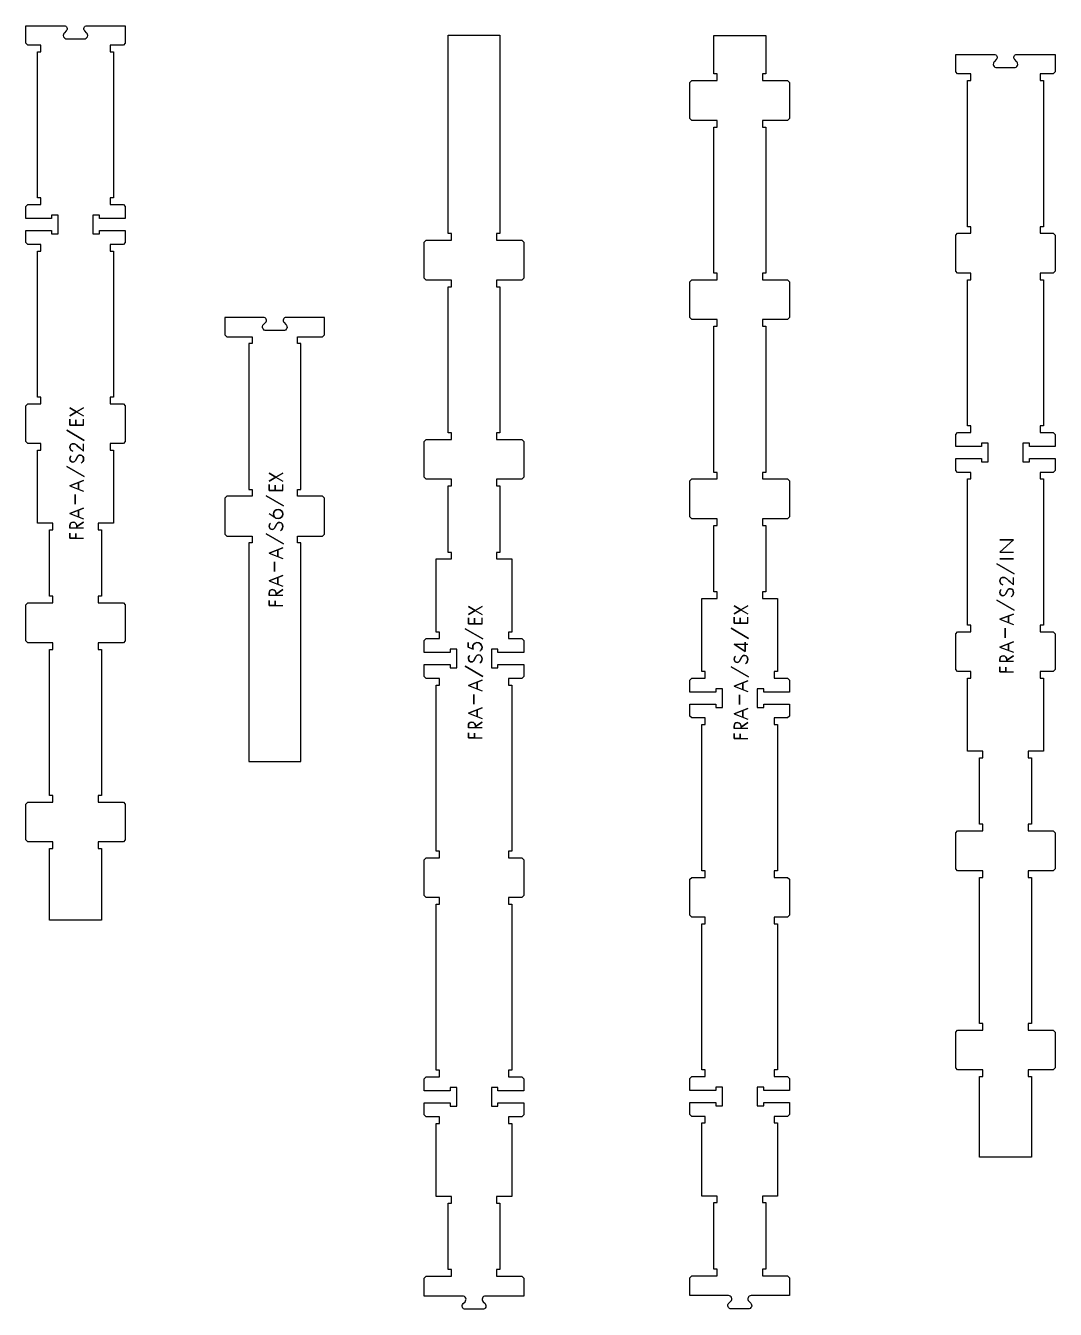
# Model space of a CAD drawing. Extents: x -5375 to 6625, y -4346 to 3702.
# Drawn here: x -5375 to -3825, y -960 to 974 of the extents above; entities that cross this region are included whole.
import ezdxf

# ---------------------------------------------------------------- set-up
doc = ezdxf.new("R2010")
doc.units = 0

msp = doc.modelspace()

# ---------------------------------------------------------------- linework, layer by layer
at = {"layer": 'Outlines', "color": 5}
for points in [[(-5261, 114.3), (-5266, 114.3), (-5266, 104.3), (-5228, 104.3), (-5225, 101.3), (-5225, 47.3), (-5228, 44.3), (-5266, 44.3), (-5266, 34.3), (-5261, 34.3), (-5261, -185.7), (-5266, -185.7), (-5266, -195.7), (-5228, -195.7), (-5225, -198.7), (-5225, -252.7), (-5228, -255.7), (-5266, -255.7), (-5266, -265.7), (-5261, -265.7), (-5261, -373.7), (-5339, -373.7), (-5339, -265.7), (-5334, -265.7), (-5334, -255.7), (-5372, -255.7), (-5375, -252.7), (-5375, -198.7), (-5372, -195.7), (-5334, -195.7), (-5334, -185.7), (-5339, -185.7), (-5339, 34.3), (-5334, 34.3), (-5334, 44.3), (-5372, 44.3), (-5375, 47.3), (-5375, 101.3), (-5372, 104.3), (-5334, 104.3), (-5334, 114.3), (-5339, 114.3), (-5339, 214.3), (-5334, 214.3), (-5334, 224.3), (-5339, 224.3), (-5357, 224.3), (-5357, 334.2), (-5352, 334.2), (-5352, 344.2), (-5372, 344.2), (-5375, 347.2), (-5375, 401.2), (-5372, 404.2), (-5352, 404.2), (-5352, 414.2), (-5357, 414.2), (-5357, 634.2), (-5352, 634.2), (-5352, 644.2), (-5372, 644.2), (-5375, 647.2), (-5375, 665.2), (-5336, 665.2), (-5336, 660.2), (-5326, 660.2), (-5326, 688.2), (-5336, 688.2), (-5336, 683.2), (-5375, 683.2), (-5375, 701.2), (-5372, 704.2), (-5352, 704.2), (-5352, 714.2), (-5357, 714.2), (-5357, 934.2), (-5352, 934.2), (-5352, 944.2), (-5372, 944.2), (-5375, 947.2), (-5375, 973.7), (-5317.1, 973.7), (-5315.8, 973.6), (-5314.6, 973), (-5313.6, 972.1), (-5312.9, 971), (-5312.6, 969.7), (-5312.7, 968.4), (-5313.1, 967.1), (-5313.9, 966.1), (-5316.8, 963.1), (-5317.8, 961.9), (-5318.3, 960.3), (-5318.4, 958.7), (-5318, 957.1), (-5317.2, 955.8), (-5316, 954.7), (-5314.5, 954), (-5312.9, 953.7), (-5287.1, 953.7), (-5285.5, 954), (-5284, 954.7), (-5282.8, 955.8), (-5282, 957.1), (-5281.6, 958.7), (-5281.7, 960.3), (-5282.2, 961.9), (-5283.2, 963.1), (-5286.1, 966.1), (-5286.9, 967.1), (-5287.3, 968.4), (-5287.4, 969.7), (-5287.1, 971), (-5286.4, 972.1), (-5285.4, 973), (-5284.2, 973.6), (-5282.9, 973.7), (-5225, 973.7), (-5225, 947.2), (-5228, 944.2), (-5248, 944.2), (-5248, 934.2), (-5243, 934.2), (-5243, 714.2), (-5248, 714.2), (-5248, 704.2), (-5228, 704.2), (-5225, 701.2), (-5225, 683.2), (-5264, 683.2), (-5264, 688.2), (-5274, 688.2), (-5274, 660.2), (-5264, 660.2), (-5264, 665.2), (-5225, 665.2), (-5225, 647.2), (-5228, 644.2), (-5248, 644.2), (-5248, 634.2), (-5243, 634.2), (-5243, 414.2), (-5248, 414.2), (-5248, 404.2), (-5228, 404.2), (-5225, 401.2), (-5225, 347.2), (-5228, 344.2), (-5248, 344.2), (-5248, 334.2), (-5243, 334.2), (-5243, 224.3), (-5261, 224.3), (-5266, 224.3), (-5266, 214.3), (-5261, 214.3)], [(-4739, -789.6), (-4757, -789.6), (-4757, -679.6), (-4752, -679.6), (-4752, -669.6), (-4772, -669.6), (-4775, -666.6), (-4775, -648.7), (-4736, -648.7), (-4736, -653.6), (-4726, -653.6), (-4726, -625.6), (-4736, -625.6), (-4736, -630.6), (-4775, -630.6), (-4775, -612.6), (-4772, -609.6), (-4752, -609.6), (-4752, -599.6), (-4757, -599.6), (-4757, -349.6), (-4752, -349.6), (-4752, -339.6), (-4772, -339.6), (-4775, -336.6), (-4775, -282.6), (-4772, -279.6), (-4752, -279.6), (-4752, -269.6), (-4757, -269.6), (-4757, -19.5), (-4752, -19.5), (-4752, -9.5), (-4772, -9.5), (-4775, -6.5), (-4775, 11.5), (-4736, 11.5), (-4736, 6.5), (-4726, 6.5), (-4726, 34.5), (-4736, 34.5), (-4736, 29.5), (-4775, 29.5), (-4775, 47.5), (-4772, 50.5), (-4752, 50.5), (-4752, 60.5), (-4757, 60.5), (-4757, 170.5), (-4739, 170.5), (-4734, 170.5), (-4734, 180.5), (-4739, 180.5), (-4739, 280.5), (-4734, 280.5), (-4734, 290.5), (-4772, 290.5), (-4775, 293.5), (-4775, 347.5), (-4772, 350.5), (-4734, 350.5), (-4734, 360.5), (-4739, 360.5), (-4739, 580.5), (-4734, 580.5), (-4734, 590.5), (-4772, 590.5), (-4775, 593.5), (-4775, 647.5), (-4772, 650.5), (-4734, 650.5), (-4734, 660.5), (-4739, 660.5), (-4739, 959.6), (-4661, 959.6), (-4661, 660.5), (-4666, 660.5), (-4666, 650.5), (-4628, 650.5), (-4625, 647.5), (-4625, 593.5), (-4628, 590.5), (-4666, 590.5), (-4666, 580.5), (-4661, 580.5), (-4661, 360.5), (-4666, 360.5), (-4666, 350.5), (-4628, 350.5), (-4625, 347.5), (-4625, 293.5), (-4628, 290.5), (-4666, 290.5), (-4666, 280.5), (-4661, 280.5), (-4661, 180.5), (-4666, 180.5), (-4666, 170.5), (-4661, 170.5), (-4643, 170.5), (-4643, 60.5), (-4648, 60.5), (-4648, 50.5), (-4628, 50.5), (-4625, 47.5), (-4625, 29.5), (-4664, 29.5), (-4664, 34.5), (-4674, 34.5), (-4674, 6.5), (-4664, 6.5), (-4664, 11.5), (-4625, 11.5), (-4625, -6.5), (-4628, -9.5), (-4648, -9.5), (-4648, -19.5), (-4643, -19.5), (-4643, -269.6), (-4648, -269.6), (-4648, -279.6), (-4628, -279.6), (-4625, -282.6), (-4625, -336.6), (-4628, -339.6), (-4648, -339.6), (-4648, -349.6), (-4643, -349.6), (-4643, -599.6), (-4648, -599.6), (-4648, -609.6), (-4628, -609.6), (-4625, -612.6), (-4625, -630.6), (-4664, -630.6), (-4664, -625.6), (-4674, -625.6), (-4674, -653.6), (-4664, -653.6), (-4664, -648.7), (-4625, -648.7), (-4625, -666.6), (-4628, -669.6), (-4648, -669.6), (-4648, -679.6), (-4643, -679.6), (-4643, -789.6), (-4661, -789.6), (-4666, -789.6), (-4666, -799.7), (-4661, -799.7), (-4661, -899.6), (-4666, -899.6), (-4666, -909.6), (-4628, -909.6), (-4625, -912.6), (-4625, -939.6), (-4682.9, -939.6), (-4684.3, -939.9), (-4685.7, -940.5), (-4686.8, -941.5), (-4687.5, -942.7), (-4687.9, -944.1), (-4687.8, -945.6), (-4687.3, -947), (-4686.5, -948.2), (-4683.5, -951.1), (-4682.7, -952.3), (-4682.2, -953.7), (-4682.1, -955.2), (-4682.5, -956.6), (-4683.2, -957.8), (-4684.3, -958.8), (-4685.7, -959.4), (-4687.1, -959.6), (-4712.9, -959.6), (-4714.3, -959.4), (-4715.7, -958.8), (-4716.8, -957.8), (-4717.5, -956.6), (-4717.9, -955.2), (-4717.8, -953.7), (-4717.3, -952.3), (-4716.5, -951.1), (-4713.5, -948.2), (-4712.7, -947), (-4712.2, -945.6), (-4712.1, -944.1), (-4712.5, -942.7), (-4713.2, -941.5), (-4714.3, -940.5), (-4715.7, -939.9), (-4717.1, -939.6), (-4775, -939.6), (-4775, -912.6), (-4772, -909.6), (-4734, -909.6), (-4734, -899.6), (-4739, -899.6), (-4739, -799.7), (-4734, -799.7), (-4734, -789.6)], [(-4261, 121), (-4266, 121), (-4266, 111), (-4261, 111), (-4243, 111), (-4243, 1), (-4248, 1), (-4248, -9), (-4228, -9), (-4225, -12), (-4225, -30), (-4264, -30), (-4264, -25), (-4274, -25), (-4274, -53), (-4264, -53), (-4264, -48), (-4225, -48), (-4225, -66), (-4228, -69), (-4248, -69), (-4248, -79), (-4243, -79), (-4243, -299), (-4248, -299), (-4248, -309), (-4228, -309), (-4225, -312), (-4225, -366), (-4228, -369), (-4248, -369), (-4248, -379), (-4243, -379), (-4243, -599), (-4248, -599), (-4248, -609), (-4228, -609), (-4225, -612), (-4225, -630), (-4264, -630), (-4264, -625), (-4274, -625), (-4274, -653), (-4264, -653), (-4264, -648), (-4225, -648), (-4225, -666), (-4228, -669), (-4248, -669), (-4248, -679), (-4243, -679), (-4243, -789), (-4261, -789), (-4266, -789), (-4266, -799), (-4261, -799), (-4261, -899), (-4266, -899), (-4266, -909), (-4228, -909), (-4225, -912), (-4225, -939), (-4282.9, -939), (-4284.3, -939.2), (-4285.7, -939.8), (-4286.8, -940.9), (-4287.5, -942.1), (-4287.9, -943.5), (-4287.8, -945), (-4287.3, -946.4), (-4286.5, -947.5), (-4283.5, -950.5), (-4282.7, -951.6), (-4282.2, -953), (-4282.1, -954.5), (-4282.5, -955.9), (-4283.2, -957.1), (-4284.3, -958.2), (-4285.7, -958.8), (-4287.1, -959), (-4312.9, -959), (-4314.3, -958.8), (-4315.7, -958.2), (-4316.8, -957.1), (-4317.5, -955.9), (-4317.9, -954.5), (-4317.8, -953), (-4317.3, -951.6), (-4316.5, -950.5), (-4313.5, -947.5), (-4312.7, -946.4), (-4312.2, -945), (-4312.1, -943.5), (-4312.5, -942.1), (-4313.2, -940.9), (-4314.3, -939.8), (-4315.7, -939.2), (-4317.1, -939), (-4375, -939), (-4375, -912), (-4372, -909), (-4334, -909), (-4334, -899), (-4339, -899), (-4339, -799), (-4334, -799), (-4334, -789), (-4339, -789), (-4357, -789), (-4357, -679), (-4352, -679), (-4352, -669), (-4372, -669), (-4375, -666), (-4375, -648), (-4336, -648), (-4336, -653), (-4326, -653), (-4326, -625), (-4336, -625), (-4336, -630), (-4375, -630), (-4375, -612), (-4372, -609), (-4352, -609), (-4352, -599), (-4357, -599), (-4357, -379), (-4352, -379), (-4352, -369), (-4372, -369), (-4375, -366), (-4375, -312), (-4372, -309), (-4352, -309), (-4352, -299), (-4357, -299), (-4357, -79), (-4352, -79), (-4352, -69), (-4372, -69), (-4375, -66), (-4375, -48), (-4336, -48), (-4336, -53), (-4326, -53), (-4326, -25), (-4336, -25), (-4336, -30), (-4375, -30), (-4375, -12), (-4372, -9), (-4352, -9), (-4352, 1), (-4357, 1), (-4357, 111), (-4339, 111), (-4334, 111), (-4334, 121), (-4339, 121), (-4339, 221), (-4334, 221), (-4334, 231), (-4372, 231), (-4375, 234), (-4375, 288), (-4372, 291), (-4334, 291), (-4334, 301), (-4339, 301), (-4339, 521), (-4334, 521), (-4334, 531), (-4372, 531), (-4375, 534), (-4375, 588), (-4372, 591), (-4334, 591), (-4334, 601), (-4339, 601), (-4339, 821), (-4334, 821), (-4334, 831), (-4372, 831), (-4375, 834), (-4375, 888), (-4372, 891), (-4334, 891), (-4334, 901), (-4339, 901), (-4339, 959), (-4261, 959), (-4261, 901), (-4266, 901), (-4266, 891), (-4228, 891), (-4225, 888), (-4225, 834), (-4228, 831), (-4266, 831), (-4266, 821), (-4261, 821), (-4261, 601), (-4266, 601), (-4266, 591), (-4228, 591), (-4225, 588), (-4225, 534), (-4228, 531), (-4266, 531), (-4266, 521), (-4261, 521), (-4261, 301), (-4266, 301), (-4266, 291), (-4228, 291), (-4225, 288), (-4225, 234), (-4228, 231), (-4266, 231), (-4266, 221), (-4261, 221)], [(-3866, -129), (-3861, -129), (-3861, -229), (-3866, -229), (-3866, -239), (-3828, -239), (-3825, -242), (-3825, -296), (-3828, -299), (-3866, -299), (-3866, -309), (-3861, -309), (-3861, -529), (-3866, -529), (-3866, -539), (-3828, -539), (-3825, -542), (-3825, -596), (-3828, -599), (-3866, -599), (-3866, -609), (-3861, -609), (-3861, -730.5), (-3939, -730.5), (-3939, -609), (-3934, -609), (-3934, -599), (-3972, -599), (-3975, -596), (-3975, -542), (-3972, -539), (-3934, -539), (-3934, -529), (-3939, -529), (-3939, -309), (-3934, -309), (-3934, -299), (-3972, -299), (-3975, -296), (-3975, -242), (-3972, -239), (-3934, -239), (-3934, -229), (-3939, -229), (-3939, -129), (-3934, -129), (-3934, -119), (-3957, -119), (-3957, -9), (-3952, -9), (-3952, 1), (-3972, 1), (-3975, 4), (-3975, 58), (-3972, 61), (-3952, 61), (-3952, 71), (-3957, 71), (-3957, 291), (-3952, 291), (-3952, 301), (-3972, 301), (-3975, 304), (-3975, 322), (-3936, 322), (-3936, 317), (-3926, 317), (-3926, 345), (-3936, 345), (-3936, 340), (-3975, 340), (-3975, 358), (-3972, 361), (-3952, 361), (-3952, 371), (-3957, 371), (-3957, 591), (-3952, 591), (-3952, 601), (-3972, 601), (-3975, 604), (-3975, 658), (-3972, 661), (-3952, 661), (-3952, 671), (-3957, 671), (-3957, 891), (-3952, 891), (-3952, 901), (-3972, 901), (-3975, 904), (-3975, 930.5), (-3917.1, 930.5), (-3915.8, 930.3), (-3914.6, 929.7), (-3913.6, 928.8), (-3912.9, 927.7), (-3912.6, 926.5), (-3912.7, 925.1), (-3913.1, 923.9), (-3913.9, 922.8), (-3916.8, 919.9), (-3917.8, 918.6), (-3918.3, 917.1), (-3918.4, 915.4), (-3918, 913.9), (-3917.2, 912.5), (-3916, 911.4), (-3914.5, 910.7), (-3912.9, 910.5), (-3887.1, 910.5), (-3885.5, 910.7), (-3884, 911.4), (-3882.8, 912.5), (-3882, 913.9), (-3881.6, 915.4), (-3881.7, 917.1), (-3882.2, 918.6), (-3883.2, 919.9), (-3886.1, 922.8), (-3886.9, 923.9), (-3887.3, 925.1), (-3887.4, 926.5), (-3887.1, 927.7), (-3886.4, 928.8), (-3885.4, 929.7), (-3884.2, 930.3), (-3882.9, 930.5), (-3825, 930.5), (-3825, 904), (-3828, 901), (-3848, 901), (-3848, 891), (-3843, 891), (-3843, 671), (-3848, 671), (-3848, 661), (-3828, 661), (-3825, 658), (-3825, 604), (-3828, 601), (-3848, 601), (-3848, 591), (-3843, 591), (-3843, 371), (-3848, 371), (-3848, 361), (-3828, 361), (-3825, 358), (-3825, 340), (-3864, 340), (-3864, 345), (-3874, 345), (-3874, 317), (-3864, 317), (-3864, 322), (-3825, 322), (-3825, 304), (-3828, 301), (-3848, 301), (-3848, 291), (-3843, 291), (-3843, 71), (-3848, 71), (-3848, 61), (-3828, 61), (-3825, 58), (-3825, 4), (-3828, 1), (-3848, 1), (-3848, -9), (-3843, -9), (-3843, -119), (-3866, -119)], [(-5072, 504.9), (-5034, 504.9), (-5034, 494.9), (-5039, 494.9), (-5039, 274.9), (-5034, 274.9), (-5034, 264.9), (-5072, 264.9), (-5075, 261.9), (-5075, 207.9), (-5072, 204.9), (-5034, 204.9), (-5034, 194.9), (-5039, 194.9), (-5039, -134.4), (-4961, -134.4), (-4961, 194.9), (-4966, 194.9), (-4966, 204.9), (-4928, 204.9), (-4925, 207.9), (-4925, 261.9), (-4928, 264.9), (-4966, 264.9), (-4966, 274.9), (-4961, 274.9), (-4961, 494.9), (-4966, 494.9), (-4966, 504.9), (-4928, 504.9), (-4925, 507.9), (-4925, 534.4), (-4982.9, 534.4), (-4984.2, 534.2), (-4985.4, 533.6), (-4986.4, 532.7), (-4987.1, 531.6), (-4987.4, 530.3), (-4987.3, 529), (-4986.9, 527.7), (-4986.1, 526.7), (-4983.2, 523.8), (-4982.2, 522.5), (-4981.7, 520.9), (-4981.6, 519.3), (-4982, 517.8), (-4982.8, 516.4), (-4984, 515.3), (-4985.5, 514.6), (-4987.1, 514.4), (-5012.9, 514.4), (-5014.5, 514.6), (-5016, 515.3), (-5017.2, 516.4), (-5018, 517.8), (-5018.4, 519.3), (-5018.3, 520.9), (-5017.8, 522.5), (-5016.8, 523.8), (-5013.9, 526.7), (-5013.1, 527.7), (-5012.7, 529), (-5012.6, 530.3), (-5012.9, 531.6), (-5013.6, 532.7), (-5014.6, 533.6), (-5015.8, 534.2), (-5017.1, 534.4), (-5075, 534.4), (-5075, 507.9)]]:
    msp.add_lwpolyline(points, close=True, dxfattribs=at)
at = {"layer": 'Tags', "color": 2}
for points in [[(-5298.6, 392.2), (-5288, 398.2), (-5298.6, 392.2), (-5308.5, 398.2), (-5298.6, 392.2), (-5308.5, 386.2), (-5298.6, 392.2), (-5288, 386.2)], [(-5288, 372.1), (-5299.4, 372.1), (-5299.4, 380.3), (-5299.4, 372.1), (-5308.5, 372.1), (-5308.5, 381), (-5308.5, 372.1), (-5288, 372.1), (-5288, 381)], [(-5288, 332.7), (-5293.1, 337.3), (-5295, 339), (-5296.8, 340.6), (-5298.1, 341.8), (-5298.8, 342.3), (-5299.5, 342.8), (-5300.4, 343.3), (-5301.6, 343.8), (-5303.3, 344), (-5305.1, 343.7), (-5306.8, 342.7), (-5308, 341), (-5308.5, 338.5), (-5307.2, 334.2), (-5303.8, 332.8), (-5307.2, 334.2), (-5308.5, 338.5), (-5308, 341), (-5306.8, 342.7), (-5305.1, 343.7), (-5303.3, 344), (-5301.6, 343.8), (-5300.4, 343.3), (-5299.5, 342.8), (-5298.8, 342.3), (-5298.1, 341.8), (-5296.8, 340.6), (-5295, 339), (-5293.1, 337.3), (-5288, 332.7), (-5288, 343.8)], [(-5291.4, 315.1), (-5289.9, 316.1), (-5288.8, 317.3), (-5288.2, 318.9), (-5288, 320.9), (-5288.2, 323.2), (-5289.1, 325.1), (-5290.6, 326.4), (-5292.6, 327), (-5294.6, 326.7), (-5296, 325.9), (-5296.8, 324.9), (-5297.4, 324), (-5299.7, 319.4), (-5300.4, 318.2), (-5301.3, 317.3), (-5302.4, 316.6), (-5303.8, 316.4), (-5305.4, 316.6), (-5307, 317.6), (-5308.1, 319.1), (-5308.5, 321.3), (-5308.2, 323.4), (-5307.4, 324.9), (-5306.4, 325.9), (-5307.4, 324.9), (-5308.2, 323.4), (-5308.5, 321.3), (-5308.1, 319.1), (-5307, 317.6), (-5305.4, 316.6), (-5303.8, 316.4), (-5302.4, 316.6), (-5301.3, 317.3), (-5300.4, 318.2), (-5299.7, 319.4), (-5297.4, 324), (-5296.8, 324.9), (-5296, 325.9), (-5294.6, 326.7), (-5292.6, 327), (-5290.6, 326.4), (-5289.1, 325.1), (-5288.2, 323.2), (-5288, 320.9), (-5288.2, 318.9), (-5288.8, 317.3), (-5289.9, 316.1)], [(-4998.6, 293.7), (-4988, 299.6), (-4998.6, 293.7), (-5008.5, 299.6), (-4998.6, 293.7), (-5008.5, 287.6), (-4998.6, 293.7), (-4988, 287.6)], [(-5308.5, 280.8), (-5288, 288.9), (-5308.5, 280.8), (-5288, 272.8)], [(-4988, 273.6), (-4999.4, 273.6), (-4999.4, 281.8), (-4999.4, 273.6), (-5008.5, 273.6), (-5008.5, 282.5), (-5008.5, 273.6), (-4988, 273.6), (-4988, 282.5)], [(-5308.5, 239.2), (-5288, 247.2), (-5308.5, 239.2), (-5288, 231.1)], [(-5008.5, 239.2), (-5003.9, 236), (-5002.2, 234.7), (-5000.5, 233.6), (-4999.3, 232.7), (-4998.6, 232.2), (-4994.9, 231.3), (-4992.2, 231.8), (-4990, 233.3), (-4988.5, 235.5), (-4988, 238.2), (-4988.5, 240.9), (-4990, 243.1), (-4992.2, 244.6), (-4994.9, 245.1), (-4997.7, 244.6), (-4999.9, 243.1), (-5001.3, 240.9), (-5001.9, 238.2), (-5001, 234.7), (-4998.6, 232.2), (-5001, 234.7), (-5001.9, 238.2), (-5001.3, 240.9), (-4999.9, 243.1), (-4997.7, 244.6), (-4994.9, 245.1), (-4992.2, 244.6), (-4990, 243.1), (-4988.5, 240.9), (-4988, 238.2), (-4988.5, 235.5), (-4990, 233.3), (-4992.2, 231.8), (-4994.9, 231.3), (-4998.6, 232.2), (-4999.3, 232.7), (-5000.5, 233.6), (-5002.2, 234.7), (-5003.9, 236)], [(-5288, 217.1), (-5308.5, 217.1), (-5308.5, 220.7), (-5308.2, 222.6), (-5307.3, 224.2), (-5305.7, 225.3), (-5303.4, 225.8), (-5301.1, 225.2), (-5299.4, 223.8), (-5298.4, 222.1), (-5298.1, 220.7), (-5298.1, 217.1), (-5298.1, 220.7), (-5298.4, 222.1), (-5299.4, 223.8), (-5301.1, 225.2), (-5303.4, 225.8), (-5305.7, 225.3), (-5307.3, 224.2), (-5308.2, 222.6), (-5308.5, 220.7), (-5308.5, 217.1)], [(-4991.4, 213.6), (-4989.9, 214.6), (-4988.8, 215.8), (-4988.2, 217.4), (-4988, 219.4), (-4988.2, 221.7), (-4989.1, 223.6), (-4990.6, 224.9), (-4992.6, 225.5), (-4994.6, 225.2), (-4996, 224.5), (-4996.8, 223.4), (-4997.4, 222.5), (-4999.7, 217.9), (-5000.4, 216.7), (-5001.3, 215.8), (-5002.4, 215.2), (-5003.8, 214.9), (-5005.4, 215.2), (-5007, 216.1), (-5008.1, 217.7), (-5008.5, 219.8), (-5008.2, 222), (-5007.4, 223.4), (-5006.4, 224.4), (-5007.4, 223.4), (-5008.2, 222), (-5008.5, 219.8), (-5008.1, 217.7), (-5007, 216.1), (-5005.4, 215.2), (-5003.8, 214.9), (-5002.4, 215.2), (-5001.3, 215.8), (-5000.4, 216.7), (-4999.7, 217.9), (-4997.4, 222.5), (-4996.8, 223.4), (-4996, 224.5), (-4994.6, 225.2), (-4992.6, 225.5), (-4990.6, 224.9), (-4989.1, 223.6), (-4988.2, 221.7), (-4988, 219.4), (-4988.2, 217.4), (-4988.8, 215.8), (-4989.9, 214.6)], [(-5299.4, 201.8), (-5299.4, 209.1), (-5299.4, 201.8), (-5308.5, 201.8), (-5308.5, 209.4), (-5308.5, 201.8), (-5288, 201.8)], [(-3908.5, 180.9), (-3888, 199.4), (-3908.5, 199.4), (-3888, 199.4), (-3908.5, 180.9), (-3888, 180.9)], [(-5008.5, 179.4), (-4988, 187.4), (-5008.5, 179.4), (-4988, 171.4)], [(-5008.5, 137.7), (-4988, 145.7), (-5008.5, 137.7), (-4988, 129.7)], [(-3888, 131.5), (-3893.1, 136.1), (-3895, 137.8), (-3896.8, 139.4), (-3898.1, 140.5), (-3898.8, 141.1), (-3899.5, 141.5), (-3900.4, 142.1), (-3901.6, 142.5), (-3903.3, 142.7), (-3905.1, 142.4), (-3906.8, 141.5), (-3908, 139.8), (-3908.5, 137.3), (-3907.2, 132.9), (-3903.8, 131.5), (-3907.2, 132.9), (-3908.5, 137.3), (-3908, 139.8), (-3906.8, 141.5), (-3905.1, 142.4), (-3903.3, 142.7), (-3901.6, 142.5), (-3900.4, 142.1), (-3899.5, 141.5), (-3898.8, 141.1), (-3898.1, 140.5), (-3896.8, 139.4), (-3895, 137.8), (-3893.1, 136.1), (-3888, 131.5), (-3888, 142.6)], [(-4988, 115.6), (-5008.5, 115.6), (-5008.5, 119.2), (-5008.2, 121.1), (-5007.3, 122.8), (-5005.7, 123.9), (-5003.4, 124.3), (-5001.1, 123.7), (-4999.4, 122.3), (-4998.4, 120.7), (-4998.1, 119.2), (-4998.1, 115.6), (-4998.1, 119.2), (-4998.4, 120.7), (-4999.4, 122.3), (-5001.1, 123.7), (-5003.4, 124.3), (-5005.7, 123.9), (-5007.3, 122.8), (-5008.2, 121.1), (-5008.5, 119.2), (-5008.5, 115.6)], [(-3891.4, 113.9), (-3889.9, 114.8), (-3888.8, 116.1), (-3888.2, 117.6), (-3888, 119.7), (-3888.2, 121.9), (-3889.1, 123.8), (-3890.6, 125.2), (-3892.6, 125.7), (-3894.6, 125.5), (-3896, 124.7), (-3896.8, 123.7), (-3897.4, 122.7), (-3899.7, 118.1), (-3900.4, 116.9), (-3901.3, 116), (-3902.4, 115.4), (-3903.8, 115.1), (-3905.4, 115.4), (-3907, 116.3), (-3908.1, 117.9), (-3908.5, 120.1), (-3908.2, 122.2), (-3907.4, 123.6), (-3906.4, 124.7), (-3907.4, 123.6), (-3908.2, 122.2), (-3908.5, 120.1), (-3908.1, 117.9), (-3907, 116.3), (-3905.4, 115.4), (-3903.8, 115.1), (-3902.4, 115.4), (-3901.3, 116), (-3900.4, 116.9), (-3899.7, 118.1), (-3897.4, 122.7), (-3896.8, 123.7), (-3896, 124.7), (-3894.6, 125.5), (-3892.6, 125.7), (-3890.6, 125.2), (-3889.1, 123.8), (-3888.2, 121.9), (-3888, 119.7), (-3888.2, 117.6), (-3888.8, 116.1), (-3889.9, 114.8)], [(-4999.4, 100.4), (-4999.4, 107.6), (-4999.4, 100.4), (-5008.5, 100.4), (-5008.5, 107.9), (-5008.5, 100.4), (-4988, 100.4)], [(-4698.6, 93.1), (-4688, 99), (-4698.6, 93.1), (-4708.5, 99), (-4698.6, 93.1), (-4708.5, 87), (-4698.6, 93.1), (-4688, 87)], [(-4298.6, 94), (-4288, 99.9), (-4298.6, 94), (-4308.5, 99.9), (-4298.6, 94), (-4308.5, 87.9), (-4298.6, 94), (-4288, 87.9)], [(-4688, 73), (-4699.4, 73), (-4699.4, 81.2), (-4699.4, 73), (-4708.5, 73), (-4708.5, 81.9), (-4708.5, 73), (-4688, 73), (-4688, 81.9)], [(-4288, 73.9), (-4299.4, 73.9), (-4299.4, 82.1), (-4299.4, 73.9), (-4308.5, 73.9), (-4308.5, 82.8), (-4308.5, 73.9), (-4288, 73.9), (-4288, 82.8)], [(-3908.5, 79.6), (-3888, 87.6), (-3908.5, 79.6), (-3888, 71.6)], [(-4690.7, 31.8), (-4690.1, 32.5), (-4689.2, 33.6), (-4688.4, 35.4), (-4688, 37.7), (-4688.6, 40.3), (-4690.2, 42.5), (-4692.7, 44), (-4695.7, 44.6), (-4698.4, 43.9), (-4700.4, 42.3), (-4701.7, 40.3), (-4702.1, 38.4), (-4702.1, 37.3), (-4701.9, 36.2), (-4701.4, 34.9), (-4709.1, 37.7), (-4709.1, 44.8), (-4709.1, 37.7), (-4701.4, 34.9), (-4701.9, 36.2), (-4702.1, 37.3), (-4702.1, 38.4), (-4701.7, 40.3), (-4700.4, 42.3), (-4698.4, 43.9), (-4695.7, 44.6), (-4692.7, 44), (-4690.2, 42.5), (-4688.6, 40.3), (-4688, 37.7), (-4688.4, 35.4), (-4689.2, 33.6), (-4690.1, 32.5)], [(-4308.5, 42.1), (-4291.8, 31), (-4291.8, 45.4), (-4291.8, 31), (-4308.5, 42.1), (-4288, 42.1)], [(-3908.5, 37.9), (-3888, 45.9), (-3908.5, 37.9), (-3888, 29.9)], [(-4691.4, 14.2), (-4689.9, 15.2), (-4688.8, 16.4), (-4688.2, 18), (-4688, 20), (-4688.2, 22.3), (-4689.1, 24.2), (-4690.6, 25.5), (-4692.6, 26.1), (-4694.6, 25.8), (-4696, 25.1), (-4696.8, 24), (-4697.4, 23.1), (-4699.7, 18.5), (-4700.4, 17.3), (-4701.3, 16.4), (-4702.4, 15.8), (-4703.8, 15.5), (-4705.4, 15.8), (-4707, 16.7), (-4708.1, 18.2), (-4708.5, 20.4), (-4708.2, 22.6), (-4707.4, 24), (-4706.4, 25), (-4707.4, 24), (-4708.2, 22.6), (-4708.5, 20.4), (-4708.1, 18.2), (-4707, 16.7), (-4705.4, 15.8), (-4703.8, 15.5), (-4702.4, 15.8), (-4701.3, 16.4), (-4700.4, 17.3), (-4699.7, 18.5), (-4697.4, 23.1), (-4696.8, 24), (-4696, 25.1), (-4694.6, 25.8), (-4692.6, 26.1), (-4690.6, 25.5), (-4689.1, 24.2), (-4688.2, 22.3), (-4688, 20), (-4688.2, 18), (-4688.8, 16.4), (-4689.9, 15.2)], [(-4291.4, 13.3), (-4289.9, 14.3), (-4288.8, 15.5), (-4288.2, 17.1), (-4288, 19.2), (-4288.2, 21.4), (-4289.1, 23.3), (-4290.6, 24.7), (-4292.6, 25.2), (-4294.6, 24.9), (-4296, 24.2), (-4296.8, 23.2), (-4297.4, 22.2), (-4299.7, 17.6), (-4300.4, 16.4), (-4301.3, 15.5), (-4302.4, 14.9), (-4303.8, 14.6), (-4305.4, 14.9), (-4307, 15.8), (-4308.1, 17.4), (-4308.5, 19.6), (-4308.2, 21.7), (-4307.4, 23.1), (-4306.4, 24.1), (-4307.4, 23.1), (-4308.2, 21.7), (-4308.5, 19.6), (-4308.1, 17.4), (-4307, 15.8), (-4305.4, 14.9), (-4303.8, 14.6), (-4302.4, 14.9), (-4301.3, 15.5), (-4300.4, 16.4), (-4299.7, 17.6), (-4297.4, 22.2), (-4296.8, 23.2), (-4296, 24.2), (-4294.6, 24.9), (-4292.6, 25.2), (-4290.6, 24.7), (-4289.1, 23.3), (-4288.2, 21.4), (-4288, 19.2), (-4288.2, 17.1), (-4288.8, 15.5), (-4289.9, 14.3)], [(-3888, 15.9), (-3908.5, 15.9), (-3908.5, 19.4), (-3908.2, 21.4), (-3907.3, 23), (-3905.7, 24.1), (-3903.4, 24.5), (-3901.1, 23.9), (-3899.4, 22.6), (-3898.4, 20.9), (-3898.1, 19.4), (-3898.1, 15.9), (-3898.1, 19.4), (-3898.4, 20.9), (-3899.4, 22.6), (-3901.1, 23.9), (-3903.4, 24.5), (-3905.7, 24.1), (-3907.3, 23), (-3908.2, 21.4), (-3908.5, 19.4), (-3908.5, 15.9)], [(-3899.4, 0.6), (-3899.4, 7.8), (-3899.4, 0.6), (-3908.5, 0.6), (-3908.5, 8.2), (-3908.5, 0.6), (-3888, 0.6)], [(-4708.5, -20), (-4688, -12), (-4708.5, -20), (-4688, -28)], [(-4308.5, -20.9), (-4288, -12.9), (-4308.5, -20.9), (-4288, -28.9)], [(-4708.5, -61.7), (-4688, -53.7), (-4708.5, -61.7), (-4688, -69.7)], [(-4308.5, -62.6), (-4288, -54.6), (-4308.5, -62.6), (-4288, -70.6)], [(-4688, -83.8), (-4708.5, -83.8), (-4708.5, -80.2), (-4708.2, -78.3), (-4707.3, -76.7), (-4705.7, -75.6), (-4703.4, -75.1), (-4701.1, -75.7), (-4699.4, -77.1), (-4698.4, -78.8), (-4698.1, -80.2), (-4698.1, -83.8), (-4698.1, -80.2), (-4698.4, -78.8), (-4699.4, -77.1), (-4701.1, -75.7), (-4703.4, -75.1), (-4705.7, -75.6), (-4707.3, -76.7), (-4708.2, -78.3), (-4708.5, -80.2), (-4708.5, -83.8)], [(-4288, -84.7), (-4308.5, -84.7), (-4308.5, -81.1), (-4308.2, -79.1), (-4307.3, -77.5), (-4305.7, -76.4), (-4303.4, -76), (-4301.1, -76.6), (-4299.4, -78), (-4298.4, -79.6), (-4298.1, -81.1), (-4298.1, -84.7), (-4298.1, -81.1), (-4298.4, -79.6), (-4299.4, -78), (-4301.1, -76.6), (-4303.4, -76), (-4305.7, -76.4), (-4307.3, -77.5), (-4308.2, -79.1), (-4308.5, -81.1), (-4308.5, -84.7)], [(-4699.4, -99), (-4699.4, -91.8), (-4699.4, -99), (-4708.5, -99), (-4708.5, -91.5), (-4708.5, -99), (-4688, -99)], [(-4299.4, -99.9), (-4299.4, -92.7), (-4299.4, -99.9), (-4308.5, -99.9), (-4308.5, -92.4), (-4308.5, -99.9), (-4288, -99.9)]]:
    msp.add_lwpolyline(points, dxfattribs=at)
for points in [[(-5313.2, 364.4), (-5286.8, 349.2)], [(-5313.2, 309.8), (-5286.8, 294.6)], [(-5295.3, 286), (-5295.3, 275.7)], [(-5300.3, 267.5), (-5300.3, 252.9)], [(-5013.2, 265.8), (-4986.8, 250.6)], [(-5295.3, 244.3), (-5295.3, 234)], [(-5288, 225.8), (-5298, 219.2)], [(-5013.2, 208.3), (-4986.8, 193.1)], [(-4995.3, 184.5), (-4995.3, 174.2)], [(-5000.3, 166), (-5000.3, 151.4)], [(-3913.2, 163.1), (-3886.8, 147.9)], [(-3908.5, 170.9), (-3888, 170.9)], [(-4995.3, 142.8), (-4995.3, 132.5)], [(-4988, 124.3), (-4998, 117.7)], [(-3913.2, 108.5), (-3886.8, 93.3)], [(-3895.3, 84.8), (-3895.3, 74.4)], [(-4713.2, 65.2), (-4686.8, 50)], [(-4313.2, 66.1), (-4286.8, 50.9)], [(-3900.3, 66.3), (-3900.3, 51.6)], [(-3895.3, 43.1), (-3895.3, 32.7)], [(-3888, 24.6), (-3898, 18)], [(-4713.2, 8.9), (-4686.8, -6.3)], [(-4313.2, 8), (-4286.8, -7.2)], [(-4695.3, -14.9), (-4695.3, -25.2)], [(-4295.3, -15.8), (-4295.3, -26.1)], [(-4700.3, -33.4), (-4700.3, -48)], [(-4300.3, -34.3), (-4300.3, -48.9)], [(-4695.3, -56.6), (-4695.3, -66.9)], [(-4295.3, -57.4), (-4295.3, -67.8)], [(-4688, -75.1), (-4698, -81.7)], [(-4288, -76), (-4298, -82.6)]]:
    msp.add_lwpolyline(points, close=True, dxfattribs=at)

doc.saveas('drawing.dxf')
